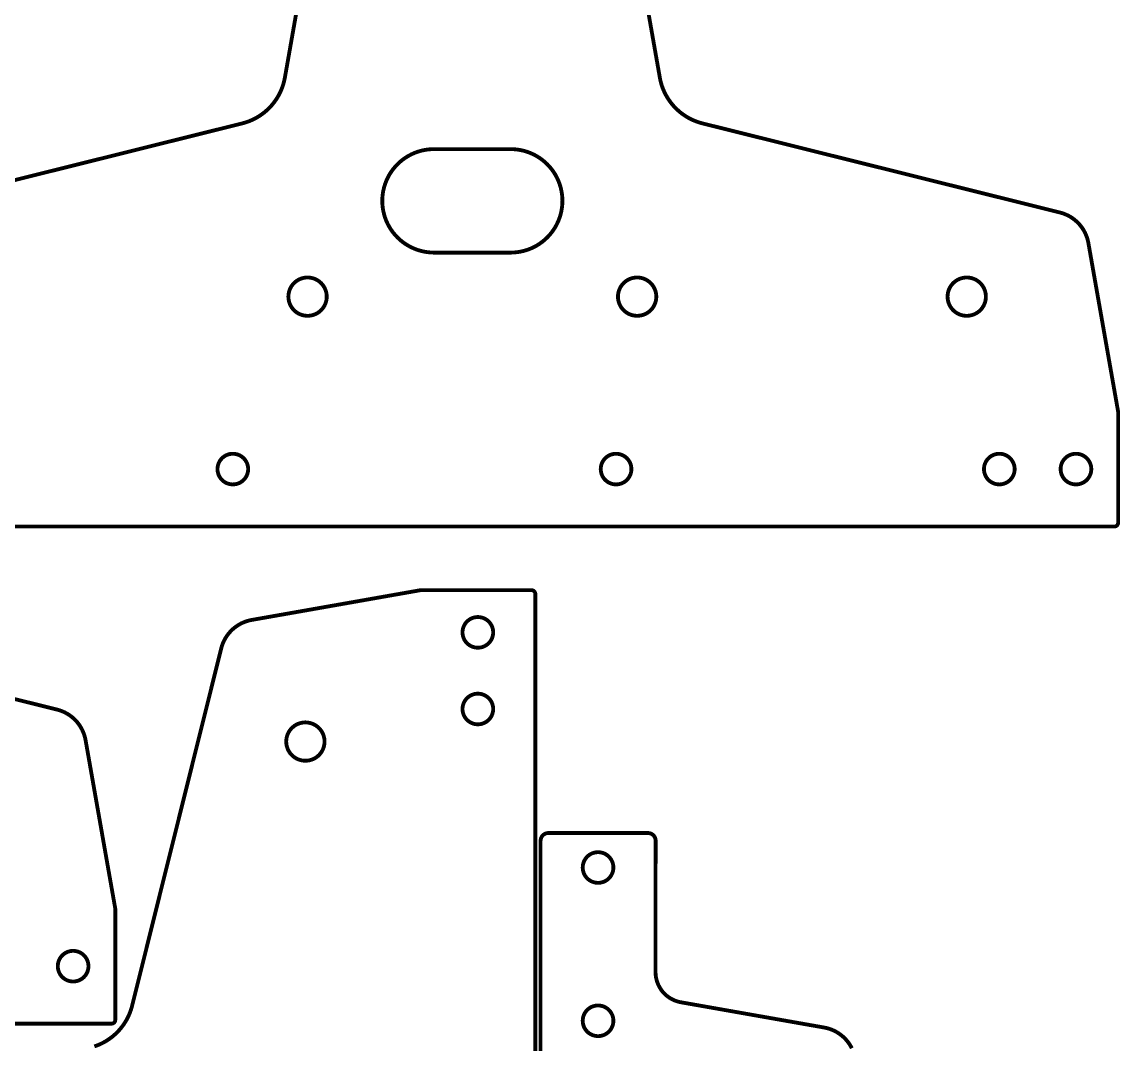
# Model space of a CAD drawing. Extents: x 0 to 1251, y 0 to 2501.
# Drawn here: x 932.8 to 1219.3, y 744.2 to 1010.9 of the extents above; entities that cross this region are included whole.
import ezdxf

# ---------------------------------------------------------------- set-up
doc = ezdxf.new("R2010")
doc.units = 0
doc.layers.get('0').update_dxf_attribs({"linetype": 'CONTINUOUS'})

msp = doc.modelspace()

# ---------------------------------------------------------------- linework, layer by layer
at = {"color": 0, "const_width": 1}
for points in [[(1089.85, 1049.63), (1099.24, 996.401), (1099.26, 996.268), (1099.34, 995.868), (1099.46, 995.34), (1099.6, 994.819), (1099.76, 994.303), (1099.94, 993.794), (1100.14, 993.293), (1100.35, 992.799), (1100.58, 992.313), (1100.83, 991.836), (1101.1, 991.368), (1101.38, 990.91), (1101.68, 990.461), (1102, 990.022), (1102.33, 989.596), (1102.68, 989.179), (1102.94, 988.875), (1103.04, 988.776), (1103.13, 988.676), (1103.42, 988.386), (1103.81, 988.01), (1104.21, 987.65), (1104.62, 987.304), (1105.05, 986.975), (1105.49, 986.661), (1105.94, 986.363), (1106.39, 986.082), (1106.86, 985.817), (1107.34, 985.569), (1107.83, 985.339), (1108.32, 985.125), (1108.83, 984.929), (1109.34, 984.751), (1109.85, 984.593), (1110.25, 984.485), (1110.38, 984.451), (1203.63, 961.201), (1203.81, 961.157), (1204.32, 961.001), (1205, 960.753), (1205.66, 960.457), (1206.29, 960.115), (1206.89, 959.729), (1207.47, 959.3), (1208.01, 958.829), (1208.4, 958.45), (1208.52, 958.318), (1208.65, 958.186), (1209, 957.772), (1209.43, 957.196), (1209.82, 956.59), (1210.16, 955.96), (1210.46, 955.307), (1210.71, 954.633), (1210.91, 953.942), (1211.03, 953.413), (1211.06, 953.235), (1218.82, 909.24), (1218.82, 880.24), (1218.82, 880.192), (1218.8, 880.044), (1218.74, 879.857), (1218.65, 879.685), (1218.56, 879.568), (1218.52, 879.533), (1218.49, 879.499), (1218.37, 879.408), (1218.2, 879.317), (1218.01, 879.26), (1217.87, 879.24), (1217.82, 879.24), (840.817, 879.24)], [(897.003, 961.201), (990.254, 984.451), (990.386, 984.485), (990.779, 984.593), (991.297, 984.751), (991.807, 984.929), (992.311, 985.125), (992.806, 985.339), (993.293, 985.569), (993.771, 985.817), (994.239, 986.082), (994.697, 986.363), (995.146, 986.661), (995.583, 986.975), (996.01, 987.304), (996.425, 987.65), (996.828, 988.01), (997.218, 988.386), (997.504, 988.676), (997.596, 988.776), (997.689, 988.875), (997.96, 989.179), (998.307, 989.596), (998.639, 990.022), (998.954, 990.461), (999.253, 990.91), (999.535, 991.368), (999.801, 991.836), (1000.05, 992.313), (1000.28, 992.799), (1000.5, 993.293), (1000.69, 993.794), (1000.87, 994.303), (1001.03, 994.819), (1001.17, 995.34), (1001.29, 995.868), (1001.38, 996.268), (1001.4, 996.401), (1010.78, 1049.63)], [(951.688, 743.578), (952.196, 743.756), (952.697, 743.951), (953.192, 744.167), (953.678, 744.397), (954.154, 744.646), (954.622, 744.912), (955.082, 745.194), (955.531, 745.493), (955.968, 745.81), (956.394, 746.14), (956.811, 746.488), (957.115, 746.758), (957.214, 746.851), (957.314, 746.944), (957.604, 747.229), (957.981, 747.619), (958.342, 748.022), (958.686, 748.438), (959.015, 748.864), (959.331, 749.301), (959.628, 749.75), (959.91, 750.208), (960.174, 750.676), (960.422, 751.154), (960.653, 751.642), (960.865, 752.136), (961.061, 752.64), (961.239, 753.15), (961.399, 753.668), (961.506, 754.061), (961.539, 754.193), (984.789, 847.444), (984.833, 847.619), (984.989, 848.139), (985.238, 848.815), (985.535, 849.469), (985.876, 850.1), (986.262, 850.706), (986.692, 851.282), (987.161, 851.826), (987.54, 852.215), (987.672, 852.339), (987.804, 852.461), (988.218, 852.813), (988.796, 853.243), (989.4, 853.632), (990.031, 853.974), (990.683, 854.271), (991.357, 854.521), (992.049, 854.722), (992.578, 854.842), (992.756, 854.874), (1036.75, 862.631), (1065.75, 862.631), (1065.8, 862.631), (1065.95, 862.611), (1066.13, 862.554), (1066.31, 862.463), (1066.42, 862.372), (1066.46, 862.338), (1066.49, 862.303), (1066.58, 862.185), (1066.67, 862.012), (1066.73, 861.826), (1066.75, 861.679), (1066.75, 861.631), (1066.75, 484.629)], [(848.71, 854.724), (941.961, 831.474), (942.136, 831.431), (942.656, 831.274), (943.332, 831.025), (943.986, 830.729), (944.617, 830.387), (945.222, 830.001), (945.799, 829.572), (946.343, 829.101), (946.732, 828.722), (946.856, 828.59), (946.978, 828.458), (947.329, 828.044), (947.76, 827.468), (948.149, 826.863), (948.49, 826.233), (948.788, 825.579), (949.038, 824.906), (949.239, 824.214), (949.358, 823.685), (949.39, 823.507), (957.147, 779.512), (957.147, 750.512), (957.147, 750.464), (957.128, 750.317), (957.071, 750.131), (956.979, 749.958), (956.889, 749.84), (956.854, 749.806), (956.819, 749.771), (956.701, 749.681), (956.529, 749.589), (956.343, 749.532), (956.196, 749.512), (956.147, 749.512), (579.146, 749.512)], [(1068.13, 797.264), (1068.13, 797.315), (1068.14, 797.468), (1068.18, 797.667), (1068.22, 797.858), (1068.29, 798.042), (1068.38, 798.217), (1068.48, 798.382), (1068.59, 798.535), (1068.72, 798.678), (1068.86, 798.806), (1069.02, 798.921), (1069.18, 799.021), (1069.36, 799.106), (1069.54, 799.172), (1069.73, 799.222), (1069.93, 799.253), (1070.08, 799.262), (1070.13, 799.262), (1096.13, 799.262), (1096.18, 799.262), (1096.33, 799.253), (1096.53, 799.224), (1096.72, 799.176), (1096.9, 799.111), (1097.08, 799.026), (1097.24, 798.926), (1097.4, 798.81), (1097.51, 798.711), (1097.55, 798.676), (1097.58, 798.642), (1097.68, 798.531), (1097.8, 798.372), (1097.9, 798.204), (1097.98, 798.028), (1098.05, 797.844), (1098.1, 797.654), (1098.13, 797.46), (1098.13, 797.311), (1098.13, 797.262), (1098.12, 762.978), (1098.12, 762.803), (1098.15, 762.276), (1098.24, 761.583), (1098.39, 760.904), (1098.6, 760.242), (1098.87, 759.599), (1099.19, 758.982), (1099.56, 758.392), (1099.88, 757.968), (1099.99, 757.835), (1100.1, 757.7), (1100.47, 757.317), (1100.98, 756.844), (1101.53, 756.421), (1102.12, 756.047), (1102.74, 755.726), (1103.38, 755.46), (1104.04, 755.249), (1104.56, 755.126), (1104.73, 755.097), (1142.11, 748.506), (1142.29, 748.474), (1142.82, 748.354), (1143.51, 748.153), (1144.18, 747.903), (1144.84, 747.607), (1145.47, 747.264), (1146.07, 746.876), (1146.65, 746.444), (1147.06, 746.094), (1147.2, 745.971), (1147.33, 745.847), (1147.71, 745.458), (1148.18, 744.914), (1148.61, 744.338), (1148.99, 743.733), (1149.33, 743.101)], [(1068.12, 420.263), (1068.12, 797.264)]]:
    msp.add_lwpolyline(points, dxfattribs=at)
for points in [[(1060.32, 950.74), (1060.54, 950.74), (1061.22, 950.771), (1062.11, 950.858), (1062.98, 951.006), (1063.84, 951.207), (1064.68, 951.464), (1065.5, 951.775), (1066.3, 952.136), (1067.07, 952.549), (1067.81, 953.01), (1068.52, 953.519), (1069.2, 954.074), (1069.84, 954.674), (1070.45, 955.317), (1071.01, 956.001), (1071.53, 956.726), (1071.9, 957.296), (1072.01, 957.49), (1072.12, 957.685), (1072.43, 958.285), (1072.8, 959.099), (1073.11, 959.929), (1073.37, 960.775), (1073.56, 961.631), (1073.7, 962.496), (1073.79, 963.367), (1073.82, 964.24), (1073.79, 965.114), (1073.7, 965.985), (1073.56, 966.85), (1073.37, 967.706), (1073.11, 968.551), (1072.8, 969.382), (1072.43, 970.196), (1072.12, 970.796), (1072.01, 970.99), (1071.9, 971.185), (1071.53, 971.754), (1071.01, 972.479), (1070.45, 973.164), (1069.84, 973.807), (1069.2, 974.407), (1068.52, 974.961), (1067.81, 975.471), (1067.07, 975.932), (1066.3, 976.344), (1065.5, 976.706), (1064.68, 977.017), (1063.84, 977.274), (1062.98, 977.475), (1062.11, 977.622), (1061.22, 977.71), (1060.54, 977.74), (1060.32, 977.74), (1040.32, 977.74), (1040.09, 977.74), (1039.42, 977.71), (1038.53, 977.622), (1037.65, 977.475), (1036.79, 977.274), (1035.95, 977.017), (1035.13, 976.706), (1034.34, 976.344), (1033.57, 975.932), (1032.82, 975.471), (1032.11, 974.961), (1031.43, 974.407), (1030.79, 973.807), (1030.19, 973.164), (1029.62, 972.479), (1029.1, 971.754), (1028.74, 971.185), (1028.63, 970.99), (1028.51, 970.796), (1028.2, 970.196), (1027.83, 969.382), (1027.52, 968.551), (1027.27, 967.706), (1027.07, 966.85), (1026.93, 965.985), (1026.84, 965.114), (1026.82, 964.24), (1026.84, 963.367), (1026.93, 962.496), (1027.07, 961.631), (1027.27, 960.775), (1027.52, 959.929), (1027.83, 959.099), (1028.2, 958.285), (1028.51, 957.685), (1028.63, 957.49), (1028.74, 957.296), (1029.1, 956.726), (1029.62, 956.001), (1030.19, 955.317), (1030.79, 954.674), (1031.43, 954.074), (1032.11, 953.519), (1032.82, 953.01), (1033.57, 952.549), (1034.34, 952.136), (1035.13, 951.775), (1035.95, 951.464), (1036.79, 951.207), (1037.65, 951.006), (1038.53, 950.858), (1039.42, 950.771), (1040.09, 950.74), (1040.32, 950.74), (1060.32, 950.74)], [(1012.32, 939.24), (1012.32, 939.113), (1012.29, 938.729), (1012.22, 938.233), (1012.09, 937.753), (1011.92, 937.294), (1011.71, 936.857), (1011.46, 936.444), (1011.18, 936.06), (1010.85, 935.704), (1010.5, 935.382), (1010.11, 935.094), (1009.7, 934.844), (1009.26, 934.633), (1008.8, 934.465), (1008.32, 934.342), (1007.83, 934.267), (1007.44, 934.24), (1007.32, 934.24), (1007.19, 934.24), (1006.81, 934.267), (1006.31, 934.342), (1005.83, 934.465), (1005.37, 934.633), (1004.93, 934.844), (1004.52, 935.094), (1004.14, 935.382), (1003.78, 935.704), (1003.46, 936.06), (1003.17, 936.444), (1002.92, 936.857), (1002.71, 937.294), (1002.54, 937.753), (1002.42, 938.233), (1002.34, 938.729), (1002.32, 939.113), (1002.32, 939.24), (1002.32, 939.368), (1002.34, 939.751), (1002.42, 940.247), (1002.54, 940.726), (1002.71, 941.186), (1002.92, 941.624), (1003.17, 942.036), (1003.46, 942.421), (1003.78, 942.776), (1004.14, 943.099), (1004.52, 943.386), (1004.93, 943.636), (1005.37, 943.847), (1005.83, 944.015), (1006.31, 944.139), (1006.81, 944.214), (1007.19, 944.24), (1007.32, 944.24), (1007.44, 944.24), (1007.83, 944.214), (1008.32, 944.139), (1008.8, 944.015), (1009.26, 943.847), (1009.7, 943.636), (1010.11, 943.386), (1010.5, 943.099), (1010.85, 942.776), (1011.18, 942.421), (1011.46, 942.036), (1011.71, 941.624), (1011.92, 941.186), (1012.09, 940.726), (1012.22, 940.247), (1012.29, 939.751), (1012.32, 939.368), (1012.32, 939.24)], [(1098.32, 939.24), (1098.32, 939.113), (1098.29, 938.729), (1098.22, 938.233), (1098.09, 937.753), (1097.92, 937.294), (1097.71, 936.857), (1097.46, 936.444), (1097.18, 936.06), (1096.85, 935.704), (1096.5, 935.382), (1096.11, 935.094), (1095.7, 934.844), (1095.26, 934.633), (1094.8, 934.465), (1094.32, 934.342), (1093.83, 934.267), (1093.44, 934.24), (1093.32, 934.24), (1093.19, 934.24), (1092.81, 934.267), (1092.31, 934.342), (1091.83, 934.465), (1091.37, 934.633), (1090.93, 934.844), (1090.52, 935.094), (1090.14, 935.382), (1089.78, 935.704), (1089.46, 936.06), (1089.17, 936.444), (1088.92, 936.857), (1088.71, 937.294), (1088.54, 937.753), (1088.42, 938.233), (1088.34, 938.729), (1088.32, 939.113), (1088.32, 939.24), (1088.32, 939.368), (1088.34, 939.751), (1088.42, 940.247), (1088.54, 940.726), (1088.71, 941.186), (1088.92, 941.624), (1089.17, 942.036), (1089.46, 942.421), (1089.78, 942.776), (1090.14, 943.099), (1090.52, 943.386), (1090.93, 943.636), (1091.37, 943.847), (1091.83, 944.015), (1092.31, 944.139), (1092.81, 944.214), (1093.19, 944.24), (1093.32, 944.24), (1093.44, 944.24), (1093.83, 944.214), (1094.32, 944.139), (1094.8, 944.015), (1095.26, 943.847), (1095.7, 943.636), (1096.11, 943.386), (1096.5, 943.099), (1096.85, 942.776), (1097.18, 942.421), (1097.46, 942.036), (1097.71, 941.624), (1097.92, 941.186), (1098.09, 940.726), (1098.22, 940.247), (1098.29, 939.751), (1098.32, 939.368), (1098.32, 939.24)], [(1184.32, 939.24), (1184.32, 939.113), (1184.29, 938.729), (1184.22, 938.233), (1184.09, 937.753), (1183.92, 937.294), (1183.71, 936.857), (1183.46, 936.444), (1183.18, 936.06), (1182.85, 935.704), (1182.5, 935.382), (1182.11, 935.094), (1181.7, 934.844), (1181.26, 934.633), (1180.8, 934.465), (1180.32, 934.342), (1179.83, 934.267), (1179.44, 934.24), (1179.32, 934.24), (1179.19, 934.24), (1178.81, 934.267), (1178.31, 934.342), (1177.83, 934.465), (1177.37, 934.633), (1176.93, 934.844), (1176.52, 935.094), (1176.14, 935.382), (1175.78, 935.704), (1175.46, 936.06), (1175.17, 936.444), (1174.92, 936.857), (1174.71, 937.294), (1174.54, 937.753), (1174.42, 938.233), (1174.34, 938.729), (1174.32, 939.113), (1174.32, 939.24), (1174.32, 939.368), (1174.34, 939.751), (1174.42, 940.247), (1174.54, 940.726), (1174.71, 941.186), (1174.92, 941.624), (1175.17, 942.036), (1175.46, 942.421), (1175.78, 942.776), (1176.14, 943.099), (1176.52, 943.386), (1176.93, 943.636), (1177.37, 943.847), (1177.83, 944.015), (1178.31, 944.139), (1178.81, 944.214), (1179.19, 944.24), (1179.32, 944.24), (1179.44, 944.24), (1179.83, 944.214), (1180.32, 944.139), (1180.8, 944.015), (1181.26, 943.847), (1181.7, 943.636), (1182.11, 943.386), (1182.5, 943.099), (1182.85, 942.776), (1183.18, 942.421), (1183.46, 942.036), (1183.71, 941.624), (1183.92, 941.186), (1184.09, 940.726), (1184.22, 940.247), (1184.29, 939.751), (1184.32, 939.368), (1184.32, 939.24)], [(991.817, 894.24), (991.817, 894.137), (991.796, 893.832), (991.736, 893.435), (991.637, 893.051), (991.503, 892.683), (991.333, 892.333), (991.133, 892.004), (990.903, 891.696), (990.646, 891.411), (990.361, 891.154), (990.053, 890.924), (989.724, 890.724), (989.374, 890.554), (989.007, 890.421), (988.624, 890.321), (988.226, 890.261), (987.919, 890.24), (987.817, 890.24), (987.715, 890.24), (987.408, 890.261), (987.011, 890.321), (986.628, 890.421), (986.26, 890.554), (985.91, 890.724), (985.581, 890.924), (985.272, 891.154), (984.989, 891.411), (984.731, 891.696), (984.5, 892.004), (984.3, 892.333), (984.131, 892.683), (983.997, 893.051), (983.899, 893.435), (983.837, 893.832), (983.817, 894.137), (983.817, 894.24), (983.817, 894.343), (983.837, 894.65), (983.899, 895.046), (983.997, 895.429), (984.131, 895.797), (984.3, 896.147), (984.5, 896.476), (984.731, 896.785), (984.989, 897.068), (985.272, 897.326), (985.581, 897.557), (985.91, 897.757), (986.26, 897.926), (986.628, 898.061), (987.011, 898.16), (987.408, 898.219), (987.715, 898.24), (987.817, 898.24), (987.919, 898.24), (988.226, 898.219), (988.624, 898.16), (989.007, 898.061), (989.374, 897.926), (989.724, 897.757), (990.053, 897.557), (990.361, 897.326), (990.646, 897.068), (990.903, 896.785), (991.133, 896.476), (991.333, 896.147), (991.503, 895.797), (991.637, 895.429), (991.736, 895.046), (991.796, 894.65), (991.817, 894.343), (991.817, 894.24)], [(1091.82, 894.24), (1091.82, 894.137), (1091.8, 893.832), (1091.74, 893.435), (1091.64, 893.051), (1091.5, 892.683), (1091.33, 892.333), (1091.13, 892.004), (1090.9, 891.696), (1090.65, 891.411), (1090.36, 891.154), (1090.05, 890.924), (1089.72, 890.724), (1089.37, 890.554), (1089.01, 890.421), (1088.62, 890.321), (1088.23, 890.261), (1087.92, 890.24), (1087.82, 890.24), (1087.72, 890.24), (1087.41, 890.261), (1087.01, 890.321), (1086.63, 890.421), (1086.26, 890.554), (1085.91, 890.724), (1085.58, 890.924), (1085.27, 891.154), (1084.99, 891.411), (1084.73, 891.696), (1084.5, 892.004), (1084.3, 892.333), (1084.13, 892.683), (1084, 893.051), (1083.9, 893.435), (1083.84, 893.832), (1083.82, 894.137), (1083.82, 894.24), (1083.82, 894.343), (1083.84, 894.65), (1083.9, 895.046), (1084, 895.429), (1084.13, 895.797), (1084.3, 896.147), (1084.5, 896.476), (1084.73, 896.785), (1084.99, 897.068), (1085.27, 897.326), (1085.58, 897.557), (1085.91, 897.757), (1086.26, 897.926), (1086.63, 898.061), (1087.01, 898.16), (1087.41, 898.219), (1087.72, 898.24), (1087.82, 898.24), (1087.92, 898.24), (1088.23, 898.219), (1088.62, 898.16), (1089.01, 898.061), (1089.37, 897.926), (1089.72, 897.757), (1090.05, 897.557), (1090.36, 897.326), (1090.65, 897.068), (1090.9, 896.785), (1091.13, 896.476), (1091.33, 896.147), (1091.5, 895.797), (1091.64, 895.429), (1091.74, 895.046), (1091.8, 894.65), (1091.82, 894.343), (1091.82, 894.24)], [(1191.82, 894.24), (1191.82, 894.137), (1191.8, 893.832), (1191.74, 893.435), (1191.64, 893.051), (1191.5, 892.683), (1191.33, 892.333), (1191.13, 892.004), (1190.9, 891.696), (1190.65, 891.411), (1190.36, 891.154), (1190.05, 890.924), (1189.72, 890.724), (1189.37, 890.554), (1189.01, 890.421), (1188.62, 890.321), (1188.23, 890.261), (1187.92, 890.24), (1187.82, 890.24), (1187.72, 890.24), (1187.41, 890.261), (1187.01, 890.321), (1186.63, 890.421), (1186.26, 890.554), (1185.91, 890.724), (1185.58, 890.924), (1185.27, 891.154), (1184.99, 891.411), (1184.73, 891.696), (1184.5, 892.004), (1184.3, 892.333), (1184.13, 892.683), (1184, 893.051), (1183.9, 893.435), (1183.84, 893.832), (1183.82, 894.137), (1183.82, 894.24), (1183.82, 894.343), (1183.84, 894.65), (1183.9, 895.046), (1184, 895.429), (1184.13, 895.797), (1184.3, 896.147), (1184.5, 896.476), (1184.73, 896.785), (1184.99, 897.068), (1185.27, 897.326), (1185.58, 897.557), (1185.91, 897.757), (1186.26, 897.926), (1186.63, 898.061), (1187.01, 898.16), (1187.41, 898.219), (1187.72, 898.24), (1187.82, 898.24), (1187.92, 898.24), (1188.23, 898.219), (1188.62, 898.16), (1189.01, 898.061), (1189.37, 897.926), (1189.72, 897.757), (1190.05, 897.557), (1190.36, 897.326), (1190.65, 897.068), (1190.9, 896.785), (1191.13, 896.476), (1191.33, 896.147), (1191.5, 895.797), (1191.64, 895.429), (1191.74, 895.046), (1191.8, 894.65), (1191.82, 894.343), (1191.82, 894.24)], [(1211.82, 894.24), (1211.82, 894.137), (1211.8, 893.832), (1211.74, 893.435), (1211.64, 893.051), (1211.5, 892.683), (1211.33, 892.333), (1211.13, 892.004), (1210.9, 891.696), (1210.65, 891.411), (1210.36, 891.154), (1210.05, 890.924), (1209.72, 890.724), (1209.37, 890.554), (1209.01, 890.421), (1208.62, 890.321), (1208.23, 890.261), (1207.92, 890.24), (1207.82, 890.24), (1207.72, 890.24), (1207.41, 890.261), (1207.01, 890.321), (1206.63, 890.421), (1206.26, 890.554), (1205.91, 890.724), (1205.58, 890.924), (1205.27, 891.154), (1204.99, 891.411), (1204.73, 891.696), (1204.5, 892.004), (1204.3, 892.333), (1204.13, 892.683), (1204, 893.051), (1203.9, 893.435), (1203.84, 893.832), (1203.82, 894.137), (1203.82, 894.24), (1203.82, 894.343), (1203.84, 894.65), (1203.9, 895.046), (1204, 895.429), (1204.13, 895.797), (1204.3, 896.147), (1204.5, 896.476), (1204.73, 896.785), (1204.99, 897.068), (1205.27, 897.326), (1205.58, 897.557), (1205.91, 897.757), (1206.26, 897.926), (1206.63, 898.061), (1207.01, 898.16), (1207.41, 898.219), (1207.72, 898.24), (1207.82, 898.24), (1207.92, 898.24), (1208.23, 898.219), (1208.62, 898.16), (1209.01, 898.061), (1209.37, 897.926), (1209.72, 897.757), (1210.05, 897.557), (1210.36, 897.326), (1210.65, 897.068), (1210.9, 896.785), (1211.13, 896.476), (1211.33, 896.147), (1211.5, 895.797), (1211.64, 895.429), (1211.74, 895.046), (1211.8, 894.65), (1211.82, 894.343), (1211.82, 894.24)], [(1055.75, 851.631), (1055.75, 851.528), (1055.73, 851.221), (1055.67, 850.824), (1055.57, 850.442), (1055.44, 850.074), (1055.27, 849.724), (1055.07, 849.394), (1054.84, 849.086), (1054.58, 848.801), (1054.29, 848.544), (1053.99, 848.314), (1053.66, 848.114), (1053.31, 847.944), (1052.94, 847.81), (1052.56, 847.711), (1052.16, 847.651), (1051.85, 847.631), (1051.75, 847.631), (1051.65, 847.631), (1051.34, 847.651), (1050.94, 847.711), (1050.56, 847.81), (1050.19, 847.944), (1049.84, 848.114), (1049.51, 848.314), (1049.21, 848.544), (1048.92, 848.801), (1048.66, 849.086), (1048.43, 849.394), (1048.23, 849.724), (1048.07, 850.074), (1047.93, 850.442), (1047.83, 850.824), (1047.77, 851.221), (1047.75, 851.528), (1047.75, 851.631), (1047.75, 851.733), (1047.77, 852.039), (1047.83, 852.436), (1047.93, 852.819), (1048.07, 853.188), (1048.23, 853.537), (1048.43, 853.867), (1048.66, 854.175), (1048.92, 854.458), (1049.21, 854.717), (1049.51, 854.947), (1049.84, 855.147), (1050.19, 855.317), (1050.56, 855.45), (1050.94, 855.549), (1051.34, 855.61), (1051.65, 855.631), (1051.75, 855.631), (1051.85, 855.631), (1052.16, 855.61), (1052.56, 855.549), (1052.94, 855.45), (1053.31, 855.317), (1053.66, 855.147), (1053.99, 854.947), (1054.29, 854.717), (1054.58, 854.458), (1054.84, 854.175), (1055.07, 853.867), (1055.27, 853.537), (1055.44, 853.188), (1055.57, 852.819), (1055.67, 852.436), (1055.73, 852.039), (1055.75, 851.733), (1055.75, 851.631)], [(1055.75, 831.631), (1055.75, 831.528), (1055.73, 831.221), (1055.67, 830.824), (1055.57, 830.442), (1055.44, 830.074), (1055.27, 829.724), (1055.07, 829.394), (1054.84, 829.086), (1054.58, 828.801), (1054.29, 828.544), (1053.99, 828.314), (1053.66, 828.114), (1053.31, 827.944), (1052.94, 827.81), (1052.56, 827.711), (1052.16, 827.651), (1051.85, 827.631), (1051.75, 827.631), (1051.65, 827.631), (1051.34, 827.651), (1050.94, 827.711), (1050.56, 827.81), (1050.19, 827.944), (1049.84, 828.114), (1049.51, 828.314), (1049.21, 828.544), (1048.92, 828.801), (1048.66, 829.086), (1048.43, 829.394), (1048.23, 829.724), (1048.07, 830.074), (1047.93, 830.442), (1047.83, 830.824), (1047.77, 831.221), (1047.75, 831.528), (1047.75, 831.631), (1047.75, 831.733), (1047.77, 832.039), (1047.83, 832.436), (1047.93, 832.819), (1048.07, 833.188), (1048.23, 833.537), (1048.43, 833.867), (1048.66, 834.175), (1048.92, 834.458), (1049.21, 834.717), (1049.51, 834.947), (1049.84, 835.147), (1050.19, 835.317), (1050.56, 835.45), (1050.94, 835.549), (1051.34, 835.61), (1051.65, 835.631), (1051.75, 835.631), (1051.85, 835.631), (1052.16, 835.61), (1052.56, 835.549), (1052.94, 835.45), (1053.31, 835.317), (1053.66, 835.147), (1053.99, 834.947), (1054.29, 834.717), (1054.58, 834.458), (1054.84, 834.175), (1055.07, 833.867), (1055.27, 833.537), (1055.44, 833.188), (1055.57, 832.819), (1055.67, 832.436), (1055.73, 832.039), (1055.75, 831.733), (1055.75, 831.631)], [(1011.75, 823.131), (1011.75, 823.003), (1011.73, 822.619), (1011.65, 822.122), (1011.52, 821.643), (1011.36, 821.185), (1011.15, 820.747), (1010.9, 820.335), (1010.61, 819.95), (1010.29, 819.594), (1009.93, 819.272), (1009.55, 818.985), (1009.13, 818.733), (1008.7, 818.524), (1008.24, 818.356), (1007.76, 818.232), (1007.26, 818.157), (1006.88, 818.131), (1006.75, 818.131), (1006.62, 818.131), (1006.24, 818.157), (1005.74, 818.232), (1005.26, 818.356), (1004.8, 818.524), (1004.37, 818.733), (1003.95, 818.985), (1003.57, 819.272), (1003.22, 819.594), (1002.89, 819.95), (1002.6, 820.335), (1002.35, 820.747), (1002.14, 821.185), (1001.98, 821.643), (1001.85, 822.122), (1001.78, 822.619), (1001.75, 823.003), (1001.75, 823.131), (1001.75, 823.258), (1001.78, 823.642), (1001.85, 824.137), (1001.98, 824.618), (1002.14, 825.076), (1002.35, 825.514), (1002.6, 825.926), (1002.89, 826.311), (1003.22, 826.667), (1003.57, 826.989), (1003.95, 827.276), (1004.37, 827.526), (1004.8, 827.738), (1005.26, 827.906), (1005.74, 828.029), (1006.24, 828.104), (1006.62, 828.131), (1006.75, 828.131), (1006.88, 828.131), (1007.26, 828.104), (1007.76, 828.029), (1008.24, 827.906), (1008.7, 827.738), (1009.13, 827.526), (1009.55, 827.276), (1009.93, 826.989), (1010.29, 826.667), (1010.61, 826.311), (1010.9, 825.926), (1011.15, 825.514), (1011.36, 825.076), (1011.52, 824.618), (1011.65, 824.137), (1011.73, 823.642), (1011.75, 823.258), (1011.75, 823.131)], [(1087.12, 790.262), (1087.12, 790.161), (1087.1, 789.854), (1087.04, 789.457), (1086.94, 789.074), (1086.8, 788.706), (1086.63, 788.356), (1086.43, 788.026), (1086.2, 787.718), (1085.95, 787.435), (1085.66, 787.176), (1085.35, 786.946), (1085.02, 786.746), (1084.68, 786.578), (1084.31, 786.443), (1083.92, 786.344), (1083.53, 786.283), (1083.22, 786.262), (1083.12, 786.262), (1083.02, 786.262), (1082.71, 786.283), (1082.31, 786.344), (1081.93, 786.443), (1081.56, 786.578), (1081.21, 786.746), (1080.88, 786.946), (1080.57, 787.176), (1080.29, 787.435), (1080.03, 787.718), (1079.8, 788.026), (1079.6, 788.356), (1079.43, 788.706), (1079.3, 789.074), (1079.2, 789.457), (1079.14, 789.854), (1079.12, 790.161), (1079.12, 790.262), (1079.12, 790.365), (1079.14, 790.672), (1079.2, 791.069), (1079.3, 791.453), (1079.43, 791.819), (1079.6, 792.169), (1079.8, 792.499), (1080.03, 792.807), (1080.29, 793.092), (1080.57, 793.35), (1080.88, 793.579), (1081.21, 793.781), (1081.56, 793.949), (1081.93, 794.083), (1082.31, 794.182), (1082.71, 794.242), (1083.02, 794.262), (1083.12, 794.262), (1083.22, 794.262), (1083.53, 794.242), (1083.92, 794.182), (1084.31, 794.083), (1084.68, 793.949), (1085.02, 793.781), (1085.35, 793.579), (1085.66, 793.35), (1085.95, 793.092), (1086.2, 792.807), (1086.43, 792.499), (1086.63, 792.169), (1086.8, 791.819), (1086.94, 791.453), (1087.04, 791.069), (1087.1, 790.672), (1087.12, 790.365), (1087.12, 790.262)], [(950.147, 764.512), (950.147, 764.41), (950.126, 764.104), (950.065, 763.707), (949.967, 763.324), (949.833, 762.956), (949.664, 762.606), (949.464, 762.276), (949.233, 761.968), (948.975, 761.685), (948.692, 761.426), (948.383, 761.196), (948.054, 760.996), (947.704, 760.826), (947.336, 760.693), (946.953, 760.594), (946.556, 760.533), (946.25, 760.512), (946.147, 760.512), (946.044, 760.512), (945.738, 760.533), (945.34, 760.594), (944.958, 760.693), (944.59, 760.826), (944.24, 760.996), (943.911, 761.196), (943.603, 761.426), (943.318, 761.685), (943.061, 761.968), (942.831, 762.276), (942.631, 762.606), (942.461, 762.956), (942.326, 763.324), (942.228, 763.707), (942.168, 764.104), (942.147, 764.41), (942.147, 764.512), (942.147, 764.615), (942.168, 764.922), (942.228, 765.319), (942.326, 765.701), (942.461, 766.069), (942.631, 766.419), (942.831, 766.749), (943.061, 767.057), (943.318, 767.342), (943.603, 767.599), (943.911, 767.829), (944.24, 768.029), (944.59, 768.199), (944.958, 768.333), (945.34, 768.432), (945.738, 768.492), (946.044, 768.512), (946.147, 768.512), (946.25, 768.512), (946.556, 768.492), (946.953, 768.432), (947.336, 768.333), (947.704, 768.199), (948.054, 768.029), (948.383, 767.829), (948.692, 767.599), (948.975, 767.342), (949.233, 767.057), (949.464, 766.749), (949.664, 766.419), (949.833, 766.069), (949.967, 765.701), (950.065, 765.319), (950.126, 764.922), (950.147, 764.615), (950.147, 764.512)], [(1087.12, 750.262), (1087.12, 750.161), (1087.1, 749.854), (1087.04, 749.457), (1086.94, 749.074), (1086.8, 748.706), (1086.63, 748.356), (1086.43, 748.026), (1086.2, 747.718), (1085.95, 747.435), (1085.66, 747.176), (1085.35, 746.946), (1085.02, 746.746), (1084.68, 746.578), (1084.31, 746.443), (1083.92, 746.344), (1083.53, 746.283), (1083.22, 746.262), (1083.12, 746.262), (1083.02, 746.262), (1082.71, 746.283), (1082.31, 746.344), (1081.93, 746.443), (1081.56, 746.578), (1081.21, 746.746), (1080.88, 746.946), (1080.57, 747.176), (1080.29, 747.435), (1080.03, 747.718), (1079.8, 748.026), (1079.6, 748.356), (1079.43, 748.706), (1079.3, 749.074), (1079.2, 749.457), (1079.14, 749.854), (1079.12, 750.161), (1079.12, 750.262), (1079.12, 750.365), (1079.14, 750.672), (1079.2, 751.069), (1079.3, 751.453), (1079.43, 751.819), (1079.6, 752.169), (1079.8, 752.499), (1080.03, 752.807), (1080.29, 753.092), (1080.57, 753.35), (1080.88, 753.579), (1081.21, 753.781), (1081.56, 753.949), (1081.93, 754.083), (1082.31, 754.182), (1082.71, 754.242), (1083.02, 754.262), (1083.12, 754.262), (1083.22, 754.262), (1083.53, 754.242), (1083.92, 754.182), (1084.31, 754.083), (1084.68, 753.949), (1085.02, 753.781), (1085.35, 753.579), (1085.66, 753.35), (1085.95, 753.092), (1086.2, 752.807), (1086.43, 752.499), (1086.63, 752.169), (1086.8, 751.819), (1086.94, 751.453), (1087.04, 751.069), (1087.1, 750.672), (1087.12, 750.365), (1087.12, 750.262)]]:
    msp.add_lwpolyline(points, close=True, dxfattribs=at)

doc.saveas('drawing.dxf')
